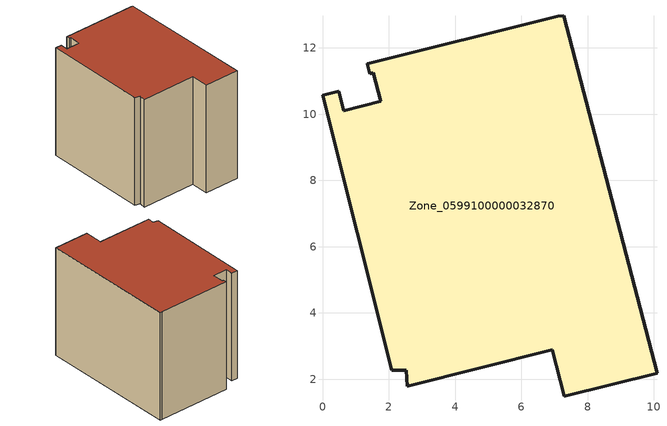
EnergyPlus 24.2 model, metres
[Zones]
Zone_0599100000032870
 floor ground (C_G): 2.52,2.28 2.08,2.28 0,10.57 0.49,10.69 0.64,10.11 1.76,10.39 1.54,11.25 1.42,11.22 1.35,11.52 7.11,12.96 7.29,12.98 10.1,2.18 7.3,1.48 6.94,2.89 2.56,1.79 z0
 wall outside (C_F): 7.3,1.48 10.1,2.18 7.29,12.98 7.11,12.96 1.35,11.52 1.42,11.22 1.54,11.25 1.76,10.39 0.64,10.11 0.49,10.69 0,10.57 2.08,2.28 2.52,2.28 2.56,1.79 6.94,2.89 7.3,1.48 z0:9.02
 roof outside (C_R): 2.52,2.28 2.56,1.79 6.94,2.89 7.3,1.48 10.1,2.18 7.29,12.98 7.11,12.96 1.35,11.52 1.42,11.22 1.54,11.25 1.76,10.39 0.64,10.11 0.49,10.69 0,10.57 2.08,2.28 z9.02
[BUILDING]
Pand.0599100000032870: North Axis=0; Terrain=City; Loads Convergence Tolerance Value=0.04; Temperature Convergence Tolerance Value=0.4; Solar Distribution=FullExterior; Maximum Number of Warmup Days=25; Minimum Number of Warmup Days=1
[Site:Location]
Rotterdam.The.Hague.AP_ZH_NLD Design_Conditions: Latitude=51.96; Longitude=4.45; Time Zone=1; Elevation=-4.5
[SITE:GROUNDTEMPERATURE:BUILDINGSURFACE]
18, 18, 18, 18, 18, 18, 18, 18, 18, 18, 18, 18
[MATERIAL] Thermal Absorptance=0.9; Solar Absorptance=0.7; Visible Absorptance=0.7
Name | Roughness | Thickness | Conductivity | Density | Specific Heat
G.TC.1975-1991 | MediumSmooth | 0.15 | 0.288461 | 540 | 1210
F.TC.1975-1991 | Rough | 0.3 | 0.230769 | 1920 | 840
R.TC.1975-1991 | MediumRough | 0.2 | 0.153846 | 1500 | 1000
[CONSTRUCTION]
C_G: G.TC.1975-1991
C_F: F.TC.1975-1991
C_R: R.TC.1975-1991
[ZONE]
Zone_0599100000032870: Type=1; Multiplier=1; Ceiling Height=Autocalculate; Volume=Autocalculate; Floor Area=autocalculate; Part of Total Floor Area=Yes
[ZONEINFILTRATION:DESIGNFLOWRATE]
Infil_Zone_0599100000032870: Zone or ZoneList or Space or SpaceList=Zone_0599100000032870; Schedule=AlwaysOn; Design Flow Rate Calculation Method=Flow/Area; Flow Rate per Floor Area=0.003; Constant Term Coefficient=1; Temperature Term Coefficient=0; Velocity Term Coefficient=0; Velocity Squared Term Coefficient=0
[HVACTEMPLATE:ZONE:IDEALLOADSAIRSYSTEM]
Zone_0599100000032870: Maximum Heating Supply Air Temperature=50; Minimum Cooling Supply Air Temperature=13; Maximum Heating Supply Air Humidity Ratio=0.0156; Minimum Cooling Supply Air Humidity Ratio=0.0077; Heating Limit=NoLimit; Cooling Limit=NoLimit; Dehumidification Control Type=ConstantSensibleHeatRatio; Cooling Sensible Heat Ratio=0.7; Dehumidification Setpoint=60; Humidification Control Type=None; Humidification Setpoint=30; Outdoor Air Method=None; Outdoor Air Flow Rate per Person=0.00944; Outdoor Air Flow Rate per Zone Floor Area=0; Outdoor Air Flow Rate per Zone=0; Demand Controlled Ventilation Type=None; Outdoor Air Economizer Type=NoEconomizer; Heat Recovery Type=None; Sensible Heat Recovery Effectiveness=0.7; Latent Heat Recovery Effectiveness=0.65
[ZONECONTROL:THERMOSTAT]
ThermostatControl_Zone_0599100000032870: Zone or ZoneList=Zone_0599100000032870; Control Type Schedule=DualSetpointControlType; Control 1=Thermostat_Zone_0599100000032870; Temperature Difference Between Cutout And Setpoint=0
[THERMOSTATSETPOINT:DUALSETPOINT]
Thermostat_Zone_0599100000032870: Heating Setpoint Temperature Schedule=HeatingSetpoint_Zone_0599100000032870; Cooling Setpoint Temperature Schedule=CoolingSetpoint_Zone_0599100000032870
[SCHEDULE:COMPACT]
HeatingSetpoint_Zone_0599100000032870: Through: 12/31, For: AllDays, Until: 24:00, 21
CoolingSetpoint_Zone_0599100000032870: Through: 12/31, For: AllDays, Until: 24:00, 24
DualSetpointControlType: Through: 12/31, For: AllDays, Until: 24:00, 4
AlwaysOn: Through: 12/31, For: AllDays, Until: 24:00, 1
